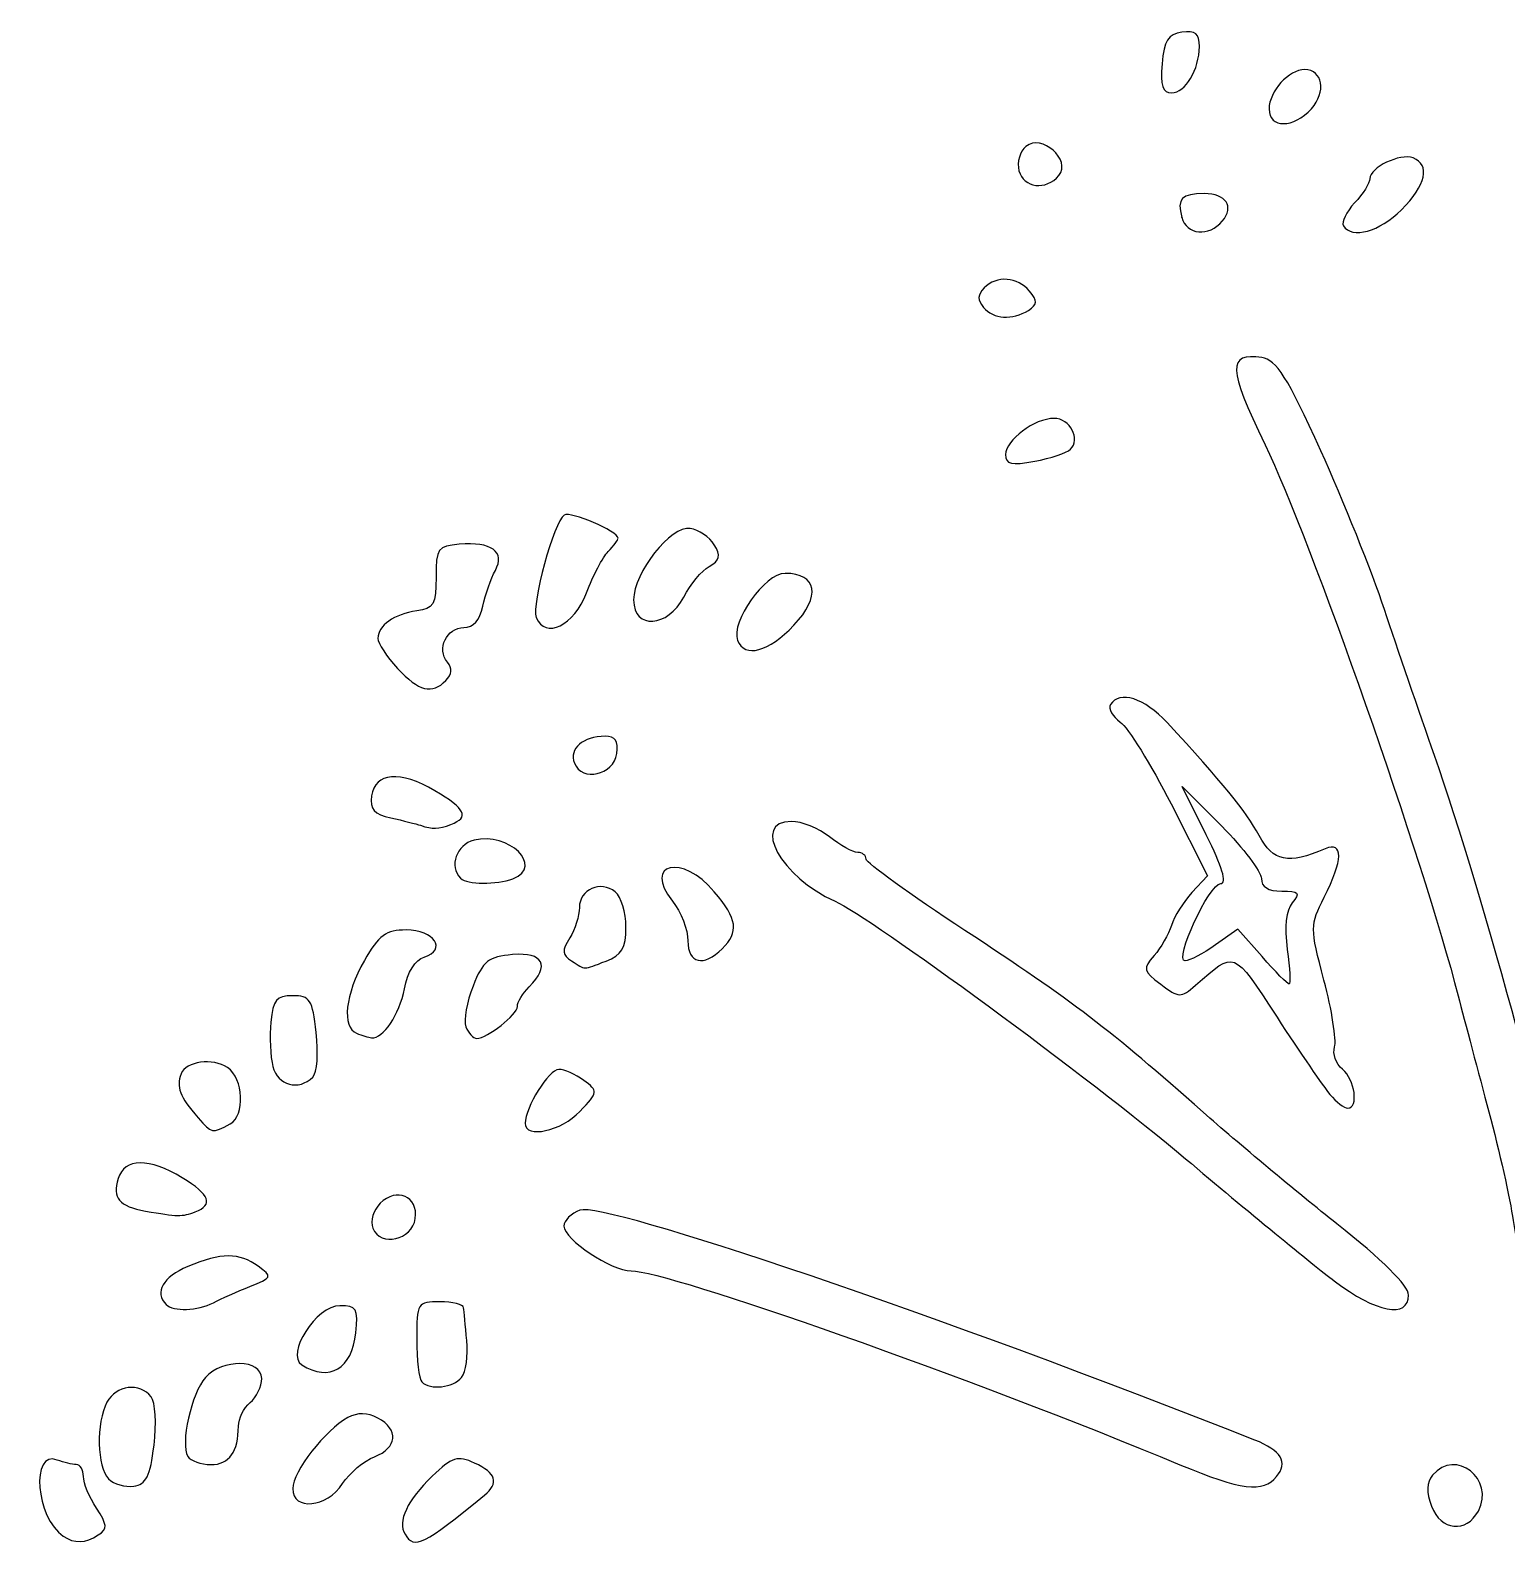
# Model space of a CAD drawing. Header units: centimetres. Extents: x -8.9 to 8.5, y -13.5 to 12.8.
# Drawn here: x -8.77 to -3.73, y 6.54 to 11.73 of the extents above; entities that cross this region are included whole.
import ezdxf

# ---------------------------------------------------------------- set-up
doc = ezdxf.new("R2010")
doc.units = ezdxf.units.CM
doc.header["$MEASUREMENT"] = 0
doc.layers.add('Layer 1', color=7, linetype='Continuous')

msp = doc.modelspace()

# ---------------------------------------------------------------- linework, layer by layer
at = {"layer": 'Layer 1'}
for points, knots in [([(-4.90425, 11.61325), (-4.89765, 11.69295), (-4.88432, 11.71413), (-4.83651, 11.72092), (-4.83651, 11.72092), (-4.79072, 11.72742), (-4.77698, 11.71633), (-4.77698, 11.67288), (-4.77698, 11.67288), (-4.77698, 11.59328), (-4.82444, 11.51403), (-4.87211, 11.51403), (-4.87211, 11.51403), (-4.90256, 11.51403), (-4.91045, 11.53838), (-4.90425, 11.61325)], [0, 0, 0, 0, 0.2, 0.2, 0.2, 0.2, 0.4, 0.4, 0.4, 0.4, 0.6, 0.6, 0.6, 0.6, 1, 1, 1, 1]), ([(-4.53885, 11.45923), (-4.53885, 11.51952), (-4.47178, 11.59341), (-4.41707, 11.59341), (-4.41707, 11.59341), (-4.35588, 11.59341), (-4.34277, 11.51698), (-4.39422, 11.46013), (-4.39422, 11.46013), (-4.45549, 11.39243), (-4.53885, 11.39191), (-4.53885, 11.45923)], [0, 0, 0, 0, 0.25, 0.25, 0.25, 0.25, 0.5, 0.5, 0.5, 0.5, 1, 1, 1, 1]), ([(-5.39293, 11.24848), (-5.4004, 11.27705), (-5.38966, 11.31441), (-5.36906, 11.33151), (-5.36906, 11.33151), (-5.3157, 11.3758), (-5.21278, 11.28496), (-5.25656, 11.23221), (-5.25656, 11.23221), (-5.30019, 11.17964), (-5.37733, 11.18885), (-5.39293, 11.24848)], [0, 0, 0, 0, 0.25, 0.25, 0.25, 0.25, 0.5, 0.5, 0.5, 0.5, 1, 1, 1, 1]), ([(-4.28502, 11.06023), (-4.29265, 11.07258), (-4.27549, 11.1078), (-4.24689, 11.1385), (-4.24689, 11.1385), (-4.21829, 11.1692), (-4.19489, 11.2063), (-4.19489, 11.22095), (-4.19489, 11.22095), (-4.19489, 11.25931), (-4.09164, 11.30901), (-4.0473, 11.292), (-4.0473, 11.292), (-3.98753, 11.26906), (-4.0033, 11.19884), (-4.08702, 11.11512), (-4.08702, 11.11512), (-4.16183, 11.04031), (-4.25649, 11.01407), (-4.28502, 11.06023)], [0, 0, 0, 0, 0.1666667, 0.1666667, 0.1666667, 0.1666667, 0.3333333, 0.3333333, 0.3333333, 0.3333333, 0.5, 0.5, 0.5, 0.5, 0.6666667, 0.6666667, 0.6666667, 0.6666667, 1, 1, 1, 1]), ([(-4.83716, 11.08917), (-4.85384, 11.15296), (-4.83772, 11.17008), (-4.7609, 11.17008), (-4.7609, 11.17008), (-4.68548, 11.17008), (-4.65669, 11.12677), (-4.69856, 11.07632), (-4.69856, 11.07632), (-4.74407, 11.02149), (-4.82133, 11.02866), (-4.83716, 11.08918), (-4.83716, 11.08918), (-4.83716, 11.08918), (-4.83716, 11.08917), (-4.83716, 11.08917)], [0, 0, 0, 0, 0.2, 0.2, 0.2, 0.2, 0.4, 0.4, 0.4, 0.4, 0.6, 0.6, 0.6, 0.6, 1, 1, 1, 1]), ([(-5.51394, 10.78177), (-5.53517, 10.80735), (-5.53461, 10.82519), (-5.51188, 10.84792), (-5.51188, 10.84792), (-5.46833, 10.89147), (-5.39832, 10.88667), (-5.35738, 10.83734), (-5.35738, 10.83734), (-5.3287, 10.80278), (-5.32927, 10.79152), (-5.36075, 10.7716), (-5.36075, 10.7716), (-5.41542, 10.73701), (-5.48035, 10.74132), (-5.51393, 10.78178), (-5.51393, 10.78178), (-5.51393, 10.78178), (-5.51394, 10.78177), (-5.51394, 10.78177)], [0, 0, 0, 0, 0.1666667, 0.1666667, 0.1666667, 0.1666667, 0.3333333, 0.3333333, 0.3333333, 0.3333333, 0.5, 0.5, 0.5, 0.5, 0.6666667, 0.6666667, 0.6666667, 0.6666667, 1, 1, 1, 1]), ([(-3.66218, 7.48575), (-3.67581, 7.51122), (-3.69537, 7.59158), (-3.70566, 7.66434), (-3.70566, 7.66434), (-3.71595, 7.7371), (-3.75313, 7.90379), (-3.7883, 8.03476), (-3.7883, 8.03476), (-3.82347, 8.16573), (-3.87071, 8.34432), (-3.89328, 8.43164), (-3.89328, 8.43164), (-4.01431, 8.89976), (-4.39585, 9.98828), (-4.55268, 10.31285), (-4.55268, 10.31285), (-4.67979, 10.57592), (-4.68162, 10.62724), (-4.56326, 10.61007), (-4.56326, 10.61007), (-4.51354, 10.60286), (-4.47624, 10.54386), (-4.36246, 10.29248), (-4.36246, 10.29248), (-4.2856, 10.12267), (-4.18777, 9.8786), (-4.14505, 9.75008), (-4.14505, 9.75008), (-4.10233, 9.62157), (-4.0255, 9.39736), (-3.97431, 9.25184), (-3.97431, 9.25184), (-3.80797, 8.77896), (-3.53594, 7.77584), (-3.53436, 7.62953), (-3.53436, 7.62953), (-3.53269, 7.47475), (-3.60984, 7.38796), (-3.66217, 7.48575), (-3.66217, 7.48575), (-3.66217, 7.48575), (-3.66218, 7.48575), (-3.66218, 7.48575)], [0, 0, 0, 0, 0.0833333, 0.0833333, 0.0833333, 0.0833333, 0.1666667, 0.1666667, 0.1666667, 0.1666667, 0.25, 0.25, 0.25, 0.25, 0.3333333, 0.3333333, 0.3333333, 0.3333333, 0.4166667, 0.4166667, 0.4166667, 0.4166667, 0.5, 0.5, 0.5, 0.5, 0.5833333, 0.5833333, 0.5833333, 0.5833333, 0.6666667, 0.6666667, 0.6666667, 0.6666667, 0.75, 0.75, 0.75, 0.75, 0.8333333, 0.8333333, 0.8333333, 0.8333333, 1, 1, 1, 1]), ([(-5.43844, 10.27928), (-5.43844, 10.32887), (-5.3394, 10.40279), (-5.27297, 10.40279), (-5.27297, 10.40279), (-5.21897, 10.40279), (-5.18104, 10.33172), (-5.21664, 10.29724), (-5.21664, 10.29724), (-5.22949, 10.2848), (-5.28465, 10.26641), (-5.33922, 10.25639), (-5.33922, 10.25639), (-5.41914, 10.2417), (-5.43844, 10.24616), (-5.43844, 10.27929), (-5.43844, 10.27929), (-5.43844, 10.27929), (-5.43844, 10.27928), (-5.43844, 10.27928)], [0, 0, 0, 0, 0.1666667, 0.1666667, 0.1666667, 0.1666667, 0.3333333, 0.3333333, 0.3333333, 0.3333333, 0.5, 0.5, 0.5, 0.5, 0.6666667, 0.6666667, 0.6666667, 0.6666667, 1, 1, 1, 1]), ([(-7.04092, 9.72314), (-7.05809, 9.76788), (-6.98092, 10.05081), (-6.9456, 10.07265), (-6.9456, 10.07265), (-6.92322, 10.08648), (-6.76135, 10.01729), (-6.76135, 9.99389), (-6.76135, 9.99389), (-6.76135, 9.98803), (-6.77669, 9.9675), (-6.79543, 9.94827), (-6.79543, 9.94827), (-6.81418, 9.92904), (-6.84736, 9.86568), (-6.86917, 9.80747), (-6.86917, 9.80747), (-6.91086, 9.69622), (-7.0116, 9.64676), (-7.04091, 9.72314), (-7.04091, 9.72314), (-7.04091, 9.72314), (-7.04092, 9.72314), (-7.04092, 9.72314)], [0, 0, 0, 0, 0.1428571, 0.1428571, 0.1428571, 0.1428571, 0.2857143, 0.2857143, 0.2857143, 0.2857143, 0.4285714, 0.4285714, 0.4285714, 0.4285714, 0.5714286, 0.5714286, 0.5714286, 0.5714286, 0.7142857, 0.7142857, 0.7142857, 0.7142857, 1, 1, 1, 1]), ([(-6.70844, 9.78278), (-6.70844, 9.87743), (-6.58212, 10.0371), (-6.51519, 10.02705), (-6.51519, 10.02705), (-6.4862, 10.0227), (-6.44937, 9.99766), (-6.43333, 9.97142), (-6.43333, 9.97142), (-6.41021, 9.93358), (-6.41375, 9.91825), (-6.45047, 9.89734), (-6.45047, 9.89734), (-6.47594, 9.88284), (-6.51494, 9.83585), (-6.53714, 9.79292), (-6.53714, 9.79292), (-6.59143, 9.68794), (-6.70844, 9.68101), (-6.70844, 9.78277), (-6.70844, 9.78277), (-6.70844, 9.78277), (-6.70844, 9.78278), (-6.70844, 9.78278)], [0, 0, 0, 0, 0.1428571, 0.1428571, 0.1428571, 0.1428571, 0.2857143, 0.2857143, 0.2857143, 0.2857143, 0.4285714, 0.4285714, 0.4285714, 0.4285714, 0.5714286, 0.5714286, 0.5714286, 0.5714286, 0.7142857, 0.7142857, 0.7142857, 0.7142857, 1, 1, 1, 1]), ([(-7.51434, 9.54923), (-7.55131, 9.5891), (-7.58156, 9.63527), (-7.58156, 9.65182), (-7.58156, 9.65182), (-7.58156, 9.69523), (-7.52556, 9.73485), (-7.44927, 9.7454), (-7.44927, 9.7454), (-7.39126, 9.75342), (-7.38312, 9.76757), (-7.38312, 9.86038), (-7.38312, 9.86038), (-7.38312, 9.9588), (-7.37756, 9.9667), (-7.30374, 9.97311), (-7.30374, 9.97311), (-7.19392, 9.98265), (-7.14567, 9.94763), (-7.18064, 9.88377), (-7.18064, 9.88377), (-7.19566, 9.85635), (-7.21484, 9.80118), (-7.22327, 9.76116), (-7.22327, 9.76116), (-7.23339, 9.71312), (-7.25545, 9.6884), (-7.28819, 9.6884), (-7.28819, 9.6884), (-7.34699, 9.6884), (-7.38182, 9.61559), (-7.34452, 9.57065), (-7.34452, 9.57065), (-7.32686, 9.54937), (-7.32844, 9.52877), (-7.34936, 9.50786), (-7.34936, 9.50786), (-7.39768, 9.45954), (-7.44133, 9.47048), (-7.51435, 9.54923), (-7.51435, 9.54923), (-7.51435, 9.54923), (-7.51434, 9.54923), (-7.51434, 9.54923)], [0, 0, 0, 0, 0.0833333, 0.0833333, 0.0833333, 0.0833333, 0.1666667, 0.1666667, 0.1666667, 0.1666667, 0.25, 0.25, 0.25, 0.25, 0.3333333, 0.3333333, 0.3333333, 0.3333333, 0.4166667, 0.4166667, 0.4166667, 0.4166667, 0.5, 0.5, 0.5, 0.5, 0.5833333, 0.5833333, 0.5833333, 0.5833333, 0.6666667, 0.6666667, 0.6666667, 0.6666667, 0.75, 0.75, 0.75, 0.75, 0.8333333, 0.8333333, 0.8333333, 0.8333333, 1, 1, 1, 1]), ([(-6.35344, 9.6449), (-6.37772, 9.70818), (-6.26037, 9.87362), (-6.1912, 9.87362), (-6.1912, 9.87362), (-6.08138, 9.87362), (-6.06817, 9.79527), (-6.16133, 9.69651), (-6.16133, 9.69651), (-6.24721, 9.60546), (-6.3298, 9.58327), (-6.35345, 9.6449), (-6.35345, 9.6449), (-6.35345, 9.6449), (-6.35344, 9.6449), (-6.35344, 9.6449)], [0, 0, 0, 0, 0.2, 0.2, 0.2, 0.2, 0.4, 0.4, 0.4, 0.4, 0.6, 0.6, 0.6, 0.6, 1, 1, 1, 1]), ([(-4.33102, 8.09429), (-4.35219, 8.11976), (-4.43357, 8.2385), (-4.51185, 8.35817), (-4.51185, 8.35817), (-4.66407, 8.59087), (-4.65316, 8.58659), (-4.79026, 8.46751), (-4.79026, 8.46751), (-4.84066, 8.42373), (-4.8464, 8.4239), (-4.90864, 8.47084), (-4.90864, 8.47084), (-4.96939, 8.51667), (-4.97102, 8.52362), (-4.93156, 8.56851), (-4.93156, 8.56851), (-4.90819, 8.59509), (-4.88157, 8.64153), (-4.87241, 8.6717), (-4.87241, 8.6717), (-4.86325, 8.70188), (-4.83168, 8.7524), (-4.80226, 8.78398), (-4.80226, 8.78398), (-4.80226, 8.78398), (-4.74877, 8.8414), (-4.74877, 8.8414), (-4.74877, 8.8414), (-4.74877, 8.8414), (-4.87372, 9.0863), (-4.87372, 9.0863), (-4.87372, 9.0863), (-4.94244, 9.221), (-5.02043, 9.3469), (-5.04702, 9.36609), (-5.04702, 9.36609), (-5.07361, 9.38528), (-5.08851, 9.41206), (-5.08014, 9.42562), (-5.08014, 9.42562), (-5.04953, 9.47515), (-4.96457, 9.44818), (-4.88686, 9.36428), (-4.88686, 9.36428), (-4.69922, 9.16166), (-4.6175, 9.06129), (-4.573, 8.97877), (-4.573, 8.97877), (-4.52459, 8.889), (-4.47443, 8.87893), (-4.34704, 8.93342), (-4.34704, 8.93342), (-4.28466, 8.9601), (-4.28605, 8.89501), (-4.35057, 8.76791), (-4.35057, 8.76791), (-4.39921, 8.67209), (-4.39923, 8.66531), (-4.35147, 8.48454), (-4.35147, 8.48454), (-4.32455, 8.38268), (-4.30835, 8.28018), (-4.31546, 8.25676), (-4.31546, 8.25676), (-4.32258, 8.23335), (-4.31027, 8.19915), (-4.28812, 8.18076), (-4.28812, 8.18076), (-4.24548, 8.14537), (-4.23233, 8.04797), (-4.27019, 8.04797), (-4.27019, 8.04797), (-4.28249, 8.04797), (-4.30987, 8.06881), (-4.33105, 8.09427), (-4.33105, 8.09427), (-4.33105, 8.09427), (-4.33102, 8.09429), (-4.33102, 8.09429)], [0, 0, 0, 0, 0.047619, 0.047619, 0.047619, 0.047619, 0.0952381, 0.0952381, 0.0952381, 0.0952381, 0.1428571, 0.1428571, 0.1428571, 0.1428571, 0.1904762, 0.1904762, 0.1904762, 0.1904762, 0.2380952, 0.2380952, 0.2380952, 0.2380952, 0.2857143, 0.2857143, 0.2857143, 0.2857143, 0.3333333, 0.3333333, 0.3333333, 0.3333333, 0.3809524, 0.3809524, 0.3809524, 0.3809524, 0.4285714, 0.4285714, 0.4285714, 0.4285714, 0.4761905, 0.4761905, 0.4761905, 0.4761905, 0.5238095, 0.5238095, 0.5238095, 0.5238095, 0.5714286, 0.5714286, 0.5714286, 0.5714286, 0.6190476, 0.6190476, 0.6190476, 0.6190476, 0.6666667, 0.6666667, 0.6666667, 0.6666667, 0.7142857, 0.7142857, 0.7142857, 0.7142857, 0.7619048, 0.7619048, 0.7619048, 0.7619048, 0.8095238, 0.8095238, 0.8095238, 0.8095238, 0.8571429, 0.8571429, 0.8571429, 0.8571429, 0.9047619, 0.9047619, 0.9047619, 0.9047619, 1, 1, 1, 1]), ([(-6.91085, 9.2262), (-6.9296, 9.27506), (-6.88146, 9.31695), (-6.80582, 9.31758), (-6.80582, 9.31758), (-6.77094, 9.31787), (-6.76, 9.30158), (-6.76613, 9.25845), (-6.76613, 9.25845), (-6.77661, 9.18462), (-6.88558, 9.16034), (-6.91085, 9.22619), (-6.91085, 9.22619), (-6.91085, 9.22619), (-6.91085, 9.2262), (-6.91085, 9.2262)], [0, 0, 0, 0, 0.2, 0.2, 0.2, 0.2, 0.4, 0.4, 0.4, 0.4, 0.6, 0.6, 0.6, 0.6, 1, 1, 1, 1]), ([(-7.43604, 9.0135), (-7.45059, 9.01835), (-7.49601, 9.02974), (-7.53698, 9.0388), (-7.53698, 9.0388), (-7.59507, 9.05165), (-7.60962, 9.06817), (-7.60313, 9.11387), (-7.60313, 9.11387), (-7.59172, 9.1941), (-7.505, 9.20118), (-7.38692, 9.13151), (-7.38692, 9.13151), (-7.28162, 9.06938), (-7.26823, 9.04116), (-7.33238, 9.01655), (-7.33238, 9.01655), (-7.37648, 8.99963), (-7.39302, 8.99914), (-7.43605, 9.01349), (-7.43605, 9.01349), (-7.43605, 9.01349), (-7.43604, 9.0135), (-7.43604, 9.0135)], [0, 0, 0, 0, 0.1428571, 0.1428571, 0.1428571, 0.1428571, 0.2857143, 0.2857143, 0.2857143, 0.2857143, 0.4285714, 0.4285714, 0.4285714, 0.4285714, 0.5714286, 0.5714286, 0.5714286, 0.5714286, 0.7142857, 0.7142857, 0.7142857, 0.7142857, 1, 1, 1, 1]), ([(-4.47676, 8.59002), (-4.48748, 8.66826), (-4.4817, 8.72237), (-4.45979, 8.74877), (-4.45979, 8.74877), (-4.43154, 8.78281), (-4.43697, 8.78883), (-4.49593, 8.78883), (-4.49593, 8.78883), (-4.5422, 8.78883), (-4.56531, 8.80308), (-4.56531, 8.83162), (-4.56531, 8.83162), (-4.56531, 8.85515), (-4.62623, 8.93552), (-4.70069, 9.01021), (-4.70069, 9.01021), (-4.70069, 9.01021), (-4.83607, 9.14601), (-4.83607, 9.14601), (-4.83607, 9.14601), (-4.83607, 9.14601), (-4.75323, 8.98065), (-4.75323, 8.98065), (-4.75323, 8.98065), (-4.69914, 8.87267), (-4.68199, 8.81507), (-4.70384, 8.81466), (-4.70384, 8.81466), (-4.74372, 8.81392), (-4.86522, 8.5507), (-4.82568, 8.5507), (-4.82568, 8.5507), (-4.81066, 8.5507), (-4.76401, 8.57517), (-4.72201, 8.60508), (-4.72201, 8.60508), (-4.72201, 8.60508), (-4.64564, 8.65946), (-4.64564, 8.65946), (-4.64564, 8.65946), (-4.64564, 8.65946), (-4.56305, 8.56539), (-4.56305, 8.56539), (-4.56305, 8.56539), (-4.51762, 8.51365), (-4.47597, 8.47132), (-4.47047, 8.47132), (-4.47047, 8.47132), (-4.46498, 8.47132), (-4.46781, 8.52473), (-4.47676, 8.59001), (-4.47676, 8.59001), (-4.47676, 8.59001), (-4.47676, 8.59002), (-4.47676, 8.59002)], [0, 0, 0, 0, 0.0666667, 0.0666667, 0.0666667, 0.0666667, 0.1333333, 0.1333333, 0.1333333, 0.1333333, 0.2, 0.2, 0.2, 0.2, 0.2666667, 0.2666667, 0.2666667, 0.2666667, 0.3333333, 0.3333333, 0.3333333, 0.3333333, 0.4, 0.4, 0.4, 0.4, 0.4666667, 0.4666667, 0.4666667, 0.4666667, 0.5333333, 0.5333333, 0.5333333, 0.5333333, 0.6, 0.6, 0.6, 0.6, 0.6666667, 0.6666667, 0.6666667, 0.6666667, 0.7333333, 0.7333333, 0.7333333, 0.7333333, 0.8, 0.8, 0.8, 0.8, 0.8666667, 0.8666667, 0.8666667, 0.8666667, 1, 1, 1, 1]), ([(-4.31677, 7.45812), (-4.38799, 7.51205), (-4.61613, 7.69957), (-4.82375, 7.87484), (-4.82375, 7.87484), (-5.14855, 8.14902), (-5.89937, 8.7007), (-6.02052, 8.75418), (-6.02052, 8.75418), (-6.20537, 8.83578), (-6.30986, 9.02695), (-6.16961, 9.02695), (-6.16961, 9.02695), (-6.13519, 9.02695), (-6.07676, 9.00314), (-6.03976, 8.97403), (-6.03976, 8.97403), (-6.00276, 8.94493), (-5.95948, 8.92111), (-5.94359, 8.92111), (-5.94359, 8.92111), (-5.92769, 8.92111), (-5.91469, 8.91087), (-5.91469, 8.89836), (-5.91469, 8.89836), (-5.91469, 8.88585), (-5.76289, 8.77608), (-5.57735, 8.65444), (-5.57735, 8.65444), (-5.20887, 8.41286), (-5.08308, 8.31692), (-4.76376, 8.03392), (-4.76376, 8.03392), (-4.64734, 7.93074), (-4.44196, 7.7593), (-4.30735, 7.65292), (-4.30735, 7.65292), (-4.15409, 7.53181), (-4.06261, 7.44093), (-4.06261, 7.40979), (-4.06261, 7.40979), (-4.06261, 7.32863), (-4.17367, 7.34975), (-4.31677, 7.45811), (-4.31677, 7.45811), (-4.31677, 7.45811), (-4.31677, 7.45812), (-4.31677, 7.45812)], [0, 0, 0, 0, 0.0769231, 0.0769231, 0.0769231, 0.0769231, 0.1538462, 0.1538462, 0.1538462, 0.1538462, 0.2307692, 0.2307692, 0.2307692, 0.2307692, 0.3076923, 0.3076923, 0.3076923, 0.3076923, 0.3846154, 0.3846154, 0.3846154, 0.3846154, 0.4615385, 0.4615385, 0.4615385, 0.4615385, 0.5384615, 0.5384615, 0.5384615, 0.5384615, 0.6153846, 0.6153846, 0.6153846, 0.6153846, 0.6923077, 0.6923077, 0.6923077, 0.6923077, 0.7692308, 0.7692308, 0.7692308, 0.7692308, 0.8461538, 0.8461538, 0.8461538, 0.8461538, 1, 1, 1, 1]), ([(-7.29934, 8.83292), (-7.34003, 8.87361), (-7.31384, 8.94735), (-7.2533, 8.96255), (-7.2533, 8.96255), (-7.13418, 8.99245), (-7.01311, 8.87263), (-7.12071, 8.83134), (-7.12071, 8.83134), (-7.17633, 8.81), (-7.27732, 8.81089), (-7.29934, 8.83292)], [0, 0, 0, 0, 0.25, 0.25, 0.25, 0.25, 0.5, 0.5, 0.5, 0.5, 1, 1, 1, 1]), ([(-6.52323, 8.61929), (-6.52323, 8.65701), (-6.54688, 8.71794), (-6.57579, 8.75469), (-6.57579, 8.75469), (-6.67898, 8.88588), (-6.54222, 8.91662), (-6.43298, 8.7868), (-6.43298, 8.7868), (-6.35389, 8.69281), (-6.34801, 8.65033), (-6.40606, 8.59228), (-6.40606, 8.59228), (-6.46971, 8.52863), (-6.52323, 8.54096), (-6.52323, 8.61929)], [0, 0, 0, 0, 0.2, 0.2, 0.2, 0.2, 0.4, 0.4, 0.4, 0.4, 0.6, 0.6, 0.6, 0.6, 1, 1, 1, 1]), ([(-6.9201, 8.5503), (-6.95281, 8.57111), (-6.95397, 8.58493), (-6.92671, 8.62891), (-6.92671, 8.62891), (-6.90852, 8.65826), (-6.89364, 8.70498), (-6.89364, 8.73272), (-6.89364, 8.73272), (-6.89364, 8.79491), (-6.82036, 8.82683), (-6.77123, 8.78604), (-6.77123, 8.78604), (-6.75125, 8.76945), (-6.73489, 8.71538), (-6.73489, 8.66587), (-6.73489, 8.66587), (-6.73489, 8.59359), (-6.74826, 8.57077), (-6.80276, 8.55005), (-6.80276, 8.55005), (-6.88346, 8.51937), (-6.87143, 8.51934), (-6.9201, 8.55031), (-6.9201, 8.55031), (-6.9201, 8.55031), (-6.9201, 8.5503), (-6.9201, 8.5503)], [0, 0, 0, 0, 0.125, 0.125, 0.125, 0.125, 0.25, 0.25, 0.25, 0.25, 0.375, 0.375, 0.375, 0.375, 0.5, 0.5, 0.5, 0.5, 0.625, 0.625, 0.625, 0.625, 0.75, 0.75, 0.75, 0.75, 1, 1, 1, 1]), ([(-7.65432, 8.30364), (-7.70552, 8.3243), (-7.69352, 8.43688), (-7.62786, 8.55187), (-7.62786, 8.55187), (-7.57846, 8.63838), (-7.55418, 8.65616), (-7.48517, 8.65633), (-7.48517, 8.65633), (-7.38943, 8.65657), (-7.34414, 8.5889), (-7.42324, 8.56379), (-7.42324, 8.56379), (-7.45495, 8.55372), (-7.48037, 8.51317), (-7.49122, 8.4553), (-7.49122, 8.4553), (-7.50764, 8.36778), (-7.56407, 8.28364), (-7.60329, 8.2882), (-7.60329, 8.2882), (-7.61316, 8.28935), (-7.63613, 8.29629), (-7.65432, 8.30363), (-7.65432, 8.30363), (-7.65432, 8.30363), (-7.65432, 8.30364), (-7.65432, 8.30364)], [0, 0, 0, 0, 0.125, 0.125, 0.125, 0.125, 0.25, 0.25, 0.25, 0.25, 0.375, 0.375, 0.375, 0.375, 0.5, 0.5, 0.5, 0.5, 0.625, 0.625, 0.625, 0.625, 0.75, 0.75, 0.75, 0.75, 1, 1, 1, 1]), ([(-7.28095, 8.3258), (-7.28932, 8.34763), (-7.27844, 8.41014), (-7.25678, 8.46471), (-7.25678, 8.46471), (-7.22262, 8.55073), (-7.20465, 8.56502), (-7.12166, 8.57214), (-7.12166, 8.57214), (-7.01647, 8.58116), (-6.99284, 8.53466), (-7.06563, 8.46187), (-7.06563, 8.46187), (-7.08746, 8.44004), (-7.10532, 8.4101), (-7.10532, 8.39533), (-7.10532, 8.39533), (-7.10532, 8.36689), (-7.20813, 8.28611), (-7.24433, 8.28611), (-7.24433, 8.28611), (-7.2561, 8.28611), (-7.27258, 8.30397), (-7.28096, 8.3258), (-7.28096, 8.3258), (-7.28096, 8.3258), (-7.28095, 8.3258), (-7.28095, 8.3258)], [0, 0, 0, 0, 0.125, 0.125, 0.125, 0.125, 0.25, 0.25, 0.25, 0.25, 0.375, 0.375, 0.375, 0.375, 0.5, 0.5, 0.5, 0.5, 0.625, 0.625, 0.625, 0.625, 0.75, 0.75, 0.75, 0.75, 1, 1, 1, 1]), ([(-7.94019, 8.18985), (-7.94882, 8.22422), (-7.95202, 8.29268), (-7.94731, 8.34199), (-7.94731, 8.34199), (-7.94008, 8.41769), (-7.92846, 8.43164), (-7.8726, 8.43164), (-7.8726, 8.43164), (-7.81335, 8.43164), (-7.80495, 8.41853), (-7.792, 8.30587), (-7.792, 8.30587), (-7.78404, 8.23662), (-7.78938, 8.16825), (-7.80391, 8.15373), (-7.80391, 8.15373), (-7.85162, 8.10602), (-7.92397, 8.12519), (-7.9402, 8.18985), (-7.9402, 8.18985), (-7.9402, 8.18985), (-7.94019, 8.18985), (-7.94019, 8.18985)], [0, 0, 0, 0, 0.1428571, 0.1428571, 0.1428571, 0.1428571, 0.2857143, 0.2857143, 0.2857143, 0.2857143, 0.4285714, 0.4285714, 0.4285714, 0.4285714, 0.5714286, 0.5714286, 0.5714286, 0.5714286, 0.7142857, 0.7142857, 0.7142857, 0.7142857, 1, 1, 1, 1]), ([(-8.19521, 8.01492), (-8.25867, 8.08881), (-8.27073, 8.11979), (-8.25351, 8.16467), (-8.25351, 8.16467), (-8.23682, 8.20816), (-8.14601, 8.22065), (-8.09483, 8.1865), (-8.09483, 8.1865), (-8.04003, 8.14993), (-8.03417, 8.0219), (-8.08602, 7.99415), (-8.08602, 7.99415), (-8.14831, 7.96081), (-8.14881, 7.96091), (-8.19521, 8.01493), (-8.19521, 8.01493), (-8.19521, 8.01493), (-8.19521, 8.01492), (-8.19521, 8.01492)], [0, 0, 0, 0, 0.1666667, 0.1666667, 0.1666667, 0.1666667, 0.3333333, 0.3333333, 0.3333333, 0.3333333, 0.5, 0.5, 0.5, 0.5, 0.6666667, 0.6666667, 0.6666667, 0.6666667, 1, 1, 1, 1]), ([(-7.07885, 7.99639), (-7.07885, 8.05018), (-6.99771, 8.18028), (-6.96416, 8.18028), (-6.96416, 8.18028), (-6.94549, 8.18028), (-6.9071, 8.16338), (-6.87885, 8.14272), (-6.87885, 8.14272), (-6.82854, 8.10593), (-6.8288, 8.10378), (-6.89163, 8.03689), (-6.89163, 8.03689), (-6.95503, 7.96941), (-7.07884, 7.94262), (-7.07884, 7.99638), (-7.07884, 7.99638), (-7.07884, 7.99638), (-7.07885, 7.99639), (-7.07885, 7.99639)], [0, 0, 0, 0, 0.1666667, 0.1666667, 0.1666667, 0.1666667, 0.3333333, 0.3333333, 0.3333333, 0.3333333, 0.5, 0.5, 0.5, 0.5, 0.6666667, 0.6666667, 0.6666667, 0.6666667, 1, 1, 1, 1]), ([(-8.37531, 7.69665), (-8.46539, 7.71281), (-8.48962, 7.74147), (-8.46876, 7.80721), (-8.46876, 7.80721), (-8.44631, 7.87794), (-8.36265, 7.87907), (-8.24963, 7.81016), (-8.24963, 7.81016), (-8.15486, 7.75238), (-8.14186, 7.71806), (-8.20549, 7.69364), (-8.20549, 7.69364), (-8.24924, 7.67685), (-8.26666, 7.67716), (-8.3753, 7.69665), (-8.3753, 7.69665), (-8.3753, 7.69665), (-8.37531, 7.69665), (-8.37531, 7.69665)], [0, 0, 0, 0, 0.1666667, 0.1666667, 0.1666667, 0.1666667, 0.3333333, 0.3333333, 0.3333333, 0.3333333, 0.5, 0.5, 0.5, 0.5, 0.6666667, 0.6666667, 0.6666667, 0.6666667, 1, 1, 1, 1]), ([(-7.59853, 7.63808), (-7.60787, 7.66241), (-7.59702, 7.6999), (-7.57401, 7.72293), (-7.57401, 7.72293), (-7.51781, 7.77913), (-7.44327, 7.74691), (-7.45404, 7.67108), (-7.45404, 7.67108), (-7.46447, 7.5976), (-7.57345, 7.57271), (-7.59854, 7.63808), (-7.59854, 7.63808), (-7.59854, 7.63808), (-7.59853, 7.63808), (-7.59853, 7.63808)], [0, 0, 0, 0, 0.2, 0.2, 0.2, 0.2, 0.4, 0.4, 0.4, 0.4, 0.6, 0.6, 0.6, 0.6, 1, 1, 1, 1]), ([(-4.84311, 6.83044), (-5.54952, 7.12489), (-6.58972, 7.49238), (-6.71677, 7.49238), (-6.71677, 7.49238), (-6.78493, 7.49238), (-6.94612, 7.59979), (-6.94637, 7.64537), (-6.94637, 7.64537), (-6.94637, 7.66403), (-6.92196, 7.68839), (-6.8919, 7.69951), (-6.8919, 7.69951), (-6.80912, 7.73013), (-5.64767, 7.33464), (-4.58771, 6.9149), (-4.58771, 6.9149), (-4.49749, 6.87917), (-4.47321, 6.83843), (-4.51334, 6.79008), (-4.51334, 6.79008), (-4.55966, 6.73427), (-4.63429, 6.7434), (-4.84311, 6.83044)], [0, 0, 0, 0, 0.1428571, 0.1428571, 0.1428571, 0.1428571, 0.2857143, 0.2857143, 0.2857143, 0.2857143, 0.4285714, 0.4285714, 0.4285714, 0.4285714, 0.5714286, 0.5714286, 0.5714286, 0.5714286, 0.7142857, 0.7142857, 0.7142857, 0.7142857, 1, 1, 1, 1]), ([(-8.30475, 7.37771), (-8.34609, 7.41904), (-8.31617, 7.4712), (-8.23063, 7.50694), (-8.23063, 7.50694), (-8.11537, 7.5551), (-8.05522, 7.55534), (-7.99036, 7.50792), (-7.99036, 7.50792), (-7.94136, 7.47209), (-7.9425, 7.46926), (-8.01838, 7.43893), (-8.01838, 7.43893), (-8.06189, 7.42153), (-8.11816, 7.39667), (-8.14343, 7.38369), (-8.14343, 7.38369), (-8.19763, 7.35583), (-8.27982, 7.35279), (-8.30474, 7.37772), (-8.30474, 7.37772), (-8.30474, 7.37772), (-8.30475, 7.37771), (-8.30475, 7.37771)], [0, 0, 0, 0, 0.1428571, 0.1428571, 0.1428571, 0.1428571, 0.2857143, 0.2857143, 0.2857143, 0.2857143, 0.4285714, 0.4285714, 0.4285714, 0.4285714, 0.5714286, 0.5714286, 0.5714286, 0.5714286, 0.7142857, 0.7142857, 0.7142857, 0.7142857, 1, 1, 1, 1]), ([(-7.84123, 7.17127), (-7.89854, 7.20761), (-7.79222, 7.37331), (-7.71158, 7.37331), (-7.71158, 7.37331), (-7.65446, 7.37331), (-7.64869, 7.36352), (-7.65698, 7.28071), (-7.65698, 7.28071), (-7.66919, 7.15872), (-7.7478, 7.11203), (-7.84123, 7.17128), (-7.84123, 7.17128), (-7.84123, 7.17128), (-7.84123, 7.17127), (-7.84123, 7.17127)], [0, 0, 0, 0, 0.2, 0.2, 0.2, 0.2, 0.4, 0.4, 0.4, 0.4, 0.6, 0.6, 0.6, 0.6, 1, 1, 1, 1]), ([(-7.43163, 7.11313), (-7.44133, 7.12283), (-7.44927, 7.18832), (-7.44927, 7.25865), (-7.44927, 7.25865), (-7.44927, 7.3831), (-7.44713, 7.38653), (-7.36989, 7.38653), (-7.36989, 7.38653), (-7.32623, 7.38653), (-7.28976, 7.3776), (-7.28883, 7.36669), (-7.28883, 7.36669), (-7.2879, 7.35578), (-7.28305, 7.30517), (-7.27804, 7.25424), (-7.27804, 7.25424), (-7.27304, 7.20331), (-7.28121, 7.14675), (-7.2962, 7.12856), (-7.2962, 7.12856), (-7.32546, 7.09306), (-7.40276, 7.08425), (-7.43163, 7.11313)], [0, 0, 0, 0, 0.1428571, 0.1428571, 0.1428571, 0.1428571, 0.2857143, 0.2857143, 0.2857143, 0.2857143, 0.4285714, 0.4285714, 0.4285714, 0.4285714, 0.5714286, 0.5714286, 0.5714286, 0.5714286, 0.7142857, 0.7142857, 0.7142857, 0.7142857, 1, 1, 1, 1]), ([(-8.23085, 6.85908), (-8.25695, 6.90131), (-8.2179, 7.07577), (-8.17053, 7.12856), (-8.17053, 7.12856), (-8.11254, 7.19319), (-7.97843, 7.19083), (-7.97843, 7.12518), (-7.97843, 7.12518), (-7.97843, 7.09786), (-7.99629, 7.06068), (-8.01812, 7.04257), (-8.01812, 7.04257), (-8.03995, 7.02445), (-8.05781, 6.98825), (-8.05781, 6.96212), (-8.05781, 6.96212), (-8.05781, 6.87497), (-8.08934, 6.8309), (-8.15168, 6.8309), (-8.15168, 6.8309), (-8.18564, 6.8309), (-8.22127, 6.84358), (-8.23085, 6.85908)], [0, 0, 0, 0, 0.1428571, 0.1428571, 0.1428571, 0.1428571, 0.2857143, 0.2857143, 0.2857143, 0.2857143, 0.4285714, 0.4285714, 0.4285714, 0.4285714, 0.5714286, 0.5714286, 0.5714286, 0.5714286, 0.7142857, 0.7142857, 0.7142857, 0.7142857, 1, 1, 1, 1]), ([(-8.50129, 6.78228), (-8.54112, 6.82211), (-8.54424, 6.97412), (-8.50666, 7.04432), (-8.50666, 7.04432), (-8.47564, 7.10228), (-8.39471, 7.11199), (-8.35584, 7.06242), (-8.35584, 7.06242), (-8.34148, 7.04411), (-8.33708, 6.97028), (-8.34599, 6.89706), (-8.34599, 6.89706), (-8.35886, 6.79124), (-8.37272, 6.76324), (-8.4153, 6.75714), (-8.4153, 6.75714), (-8.44457, 6.75294), (-8.48327, 6.76426), (-8.50129, 6.78228)], [0, 0, 0, 0, 0.1666667, 0.1666667, 0.1666667, 0.1666667, 0.3333333, 0.3333333, 0.3333333, 0.3333333, 0.5, 0.5, 0.5, 0.5, 0.6666667, 0.6666667, 0.6666667, 0.6666667, 1, 1, 1, 1]), ([(-7.87259, 6.74952), (-7.87259, 6.80671), (-7.76079, 6.95039), (-7.68453, 6.9912), (-7.68453, 6.9912), (-7.65033, 7.00951), (-7.61771, 7.00902), (-7.58155, 6.98967), (-7.58155, 6.98967), (-7.50932, 6.95102), (-7.51502, 6.8877), (-7.5934, 6.8579), (-7.5934, 6.8579), (-7.62902, 6.84436), (-7.67801, 6.80298), (-7.70228, 6.76595), (-7.70228, 6.76595), (-7.75649, 6.68322), (-7.8726, 6.67201), (-7.8726, 6.74951), (-7.8726, 6.74951), (-7.8726, 6.74951), (-7.87259, 6.74952), (-7.87259, 6.74952)], [0, 0, 0, 0, 0.1428571, 0.1428571, 0.1428571, 0.1428571, 0.2857143, 0.2857143, 0.2857143, 0.2857143, 0.4285714, 0.4285714, 0.4285714, 0.4285714, 0.5714286, 0.5714286, 0.5714286, 0.5714286, 0.7142857, 0.7142857, 0.7142857, 0.7142857, 1, 1, 1, 1]), ([(-8.65577, 6.58659), (-8.74978, 6.64936), (-8.76814, 6.8818), (-8.6763, 6.84656), (-8.6763, 6.84656), (-8.65389, 6.83796), (-8.62462, 6.83093), (-8.61126, 6.83093), (-8.61126, 6.83093), (-8.5979, 6.83093), (-8.58697, 6.81265), (-8.58697, 6.79031), (-8.58697, 6.79031), (-8.58697, 6.76797), (-8.56708, 6.71933), (-8.54276, 6.68222), (-8.54276, 6.68222), (-8.50508, 6.62472), (-8.5041, 6.61123), (-8.53615, 6.59095), (-8.53615, 6.59095), (-8.58177, 6.56207), (-8.61712, 6.56079), (-8.65577, 6.58659)], [0, 0, 0, 0, 0.1428571, 0.1428571, 0.1428571, 0.1428571, 0.2857143, 0.2857143, 0.2857143, 0.2857143, 0.4285714, 0.4285714, 0.4285714, 0.4285714, 0.5714286, 0.5714286, 0.5714286, 0.5714286, 0.7142857, 0.7142857, 0.7142857, 0.7142857, 1, 1, 1, 1]), ([(-7.48909, 6.59303), (-7.51562, 6.63596), (-7.48092, 6.7102), (-7.39653, 6.79105), (-7.39653, 6.79105), (-7.32736, 6.85732), (-7.30998, 6.86269), (-7.25131, 6.83596), (-7.25131, 6.83596), (-7.17789, 6.80251), (-7.16727, 6.76789), (-7.21774, 6.72653), (-7.21774, 6.72653), (-7.42608, 6.5558), (-7.45675, 6.54071), (-7.48908, 6.59303), (-7.48908, 6.59303), (-7.48908, 6.59303), (-7.48909, 6.59303), (-7.48909, 6.59303)], [0, 0, 0, 0, 0.1666667, 0.1666667, 0.1666667, 0.1666667, 0.3333333, 0.3333333, 0.3333333, 0.3333333, 0.5, 0.5, 0.5, 0.5, 0.6666667, 0.6666667, 0.6666667, 0.6666667, 1, 1, 1, 1]), ([(-3.98444, 6.68862), (-4.00293, 6.73725), (-4.00176, 6.76889), (-3.98055, 6.79445), (-3.98055, 6.79445), (-3.90269, 6.88827), (-3.76609, 6.78125), (-3.82447, 6.67217), (-3.82447, 6.67217), (-3.8652, 6.59606), (-3.95267, 6.60506), (-3.98444, 6.68862)], [0, 0, 0, 0, 0.25, 0.25, 0.25, 0.25, 0.5, 0.5, 0.5, 0.5, 1, 1, 1, 1])]:
    msp.add_open_spline(points, degree=3, knots=knots, dxfattribs=at)

doc.saveas('drawing.dxf')
